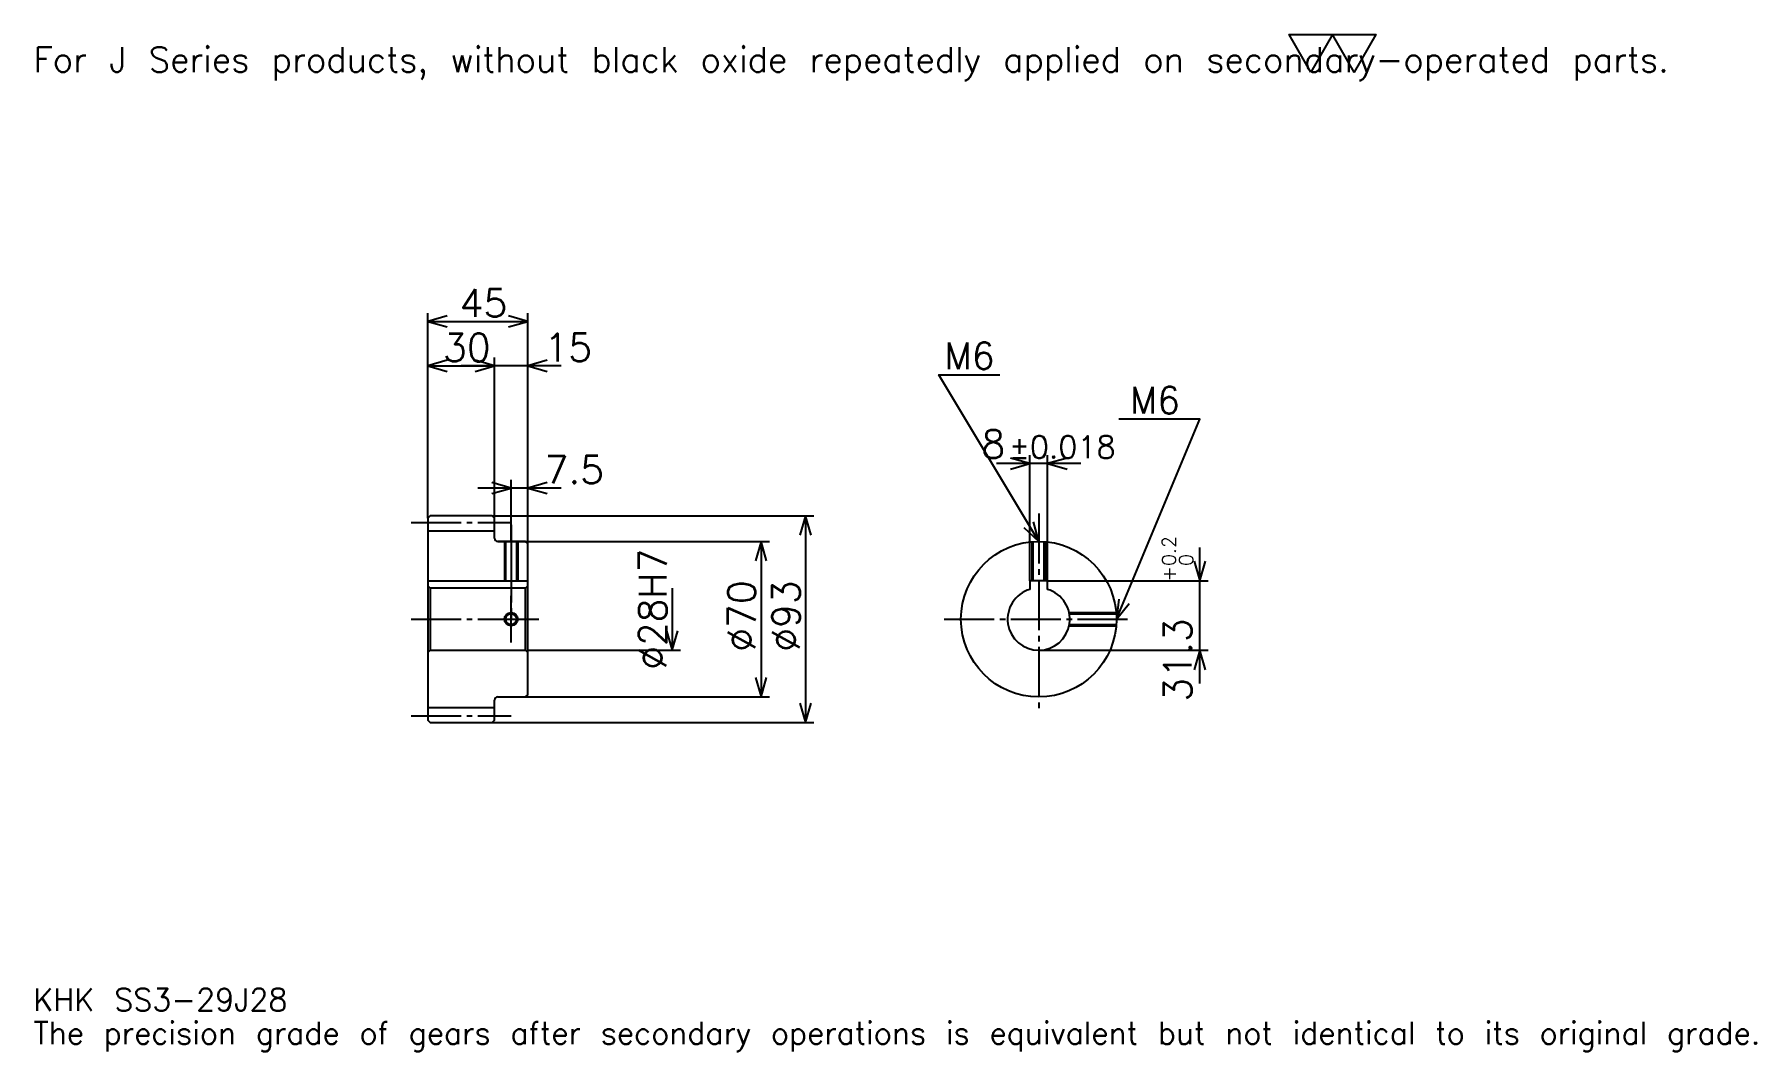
# Model space of a CAD drawing. Extents: x 25 to 801, y 9 to 467.
import ezdxf

# ---------------------------------------------------------------- set-up
doc = ezdxf.new("R2010")
doc.units = 0
doc.linetypes.add('DASHDOT', pattern=[30, 22.5, -2.5, 2.5, -2.5])
doc.layers.get('0').update_dxf_attribs({"linetype": 'CONTINUOUS'})
doc.layers.add('DASHDOT', color=6, linetype='DASHDOT')
doc.styles.add('KANJI', font='TXT', dxfattribs={"bigfont": 'BIGFONT'})

msp = doc.modelspace()

# ---------------------------------------------------------------- linework, layer by layer
at = {"color": 5}
for p, q in [((202.5, 250.25), (202.5, 341.5)), ((247.5, 250.25), (247.5, 341.5)), ((202.5, 337.75), (247.5, 337.75)), ((232.5, 250.25), (232.5, 321.5)), ((202.5, 317.75), (232.5, 317.75)), ((262.5, 317.75), (217.5, 317.75)), ((496.5, 273.75), (458.5, 273.75)), ((473.5, 221.050003), (473.5, 277.5)), ((481.5, 221.050003), (481.5, 277.5)), ((240, 250.25), (240, 266.5)), ((262.5, 262.75), (225, 262.75)), ((202.5, 249.25), (202.5, 250.25)), ((231.5, 250.25), (247.5, 250.25)), ((232.5, 249.25), (232.5, 250.25)), ((240, 238.75), (240, 250.25)), ((240, 238.75), (240, 250.25)), ((247.5, 250.25), (376.25, 250.25)), ((247.5, 237.75), (247.5, 250.25)), ((372.5, 250.25), (372.5, 157.25)), ((234, 238.75), (247.5, 238.75)), ((247.5, 238.75), (356.25, 238.75)), ((352.5, 238.75), (352.5, 168.75)), ((550, 174.75), (550, 236.050003)), ((312.5, 217.75), (312.5, 189.75)), ((481.5, 221.050003), (553.75, 221.050003)), ((247.5, 189.75), (316.25, 189.75)), ((477.5, 189.75), (553.75, 189.75)), ((234, 168.75), (247.5, 168.75)), ((247.5, 168.75), (356.25, 168.75)), ((231.5, 157.25), (247.5, 157.25)), ((247.5, 157.25), (376.25, 157.25))]:
    msp.add_line(p, q, dxfattribs=at)
at = {"color": 4}
for p, q in [((202.5, 243.5), (232.5, 243.5)), ((202.5, 221.050003), (247.5, 221.050003)), ((203.5, 217.75), (203.5, 189.75)), ((246.5, 217.75), (247.5, 218.75)), ((246.5, 189.75), (247.5, 188.75)), ((202.5, 164), (232.5, 164))]:
    msp.add_line(p, q, dxfattribs=at)
at = {"color": 7}
msp.add_lwpolyline([(600, 450), (590.25, 466.899994), (629.25, 466.899994), (619.5, 450), (609.75, 466.899994), (600, 450)], dxfattribs=at)
at = {"color": 5}
for points in [[(211.25, 340.25), (202.5, 337.75), (211.25, 335.25)], [(238.75, 335.25), (247.5, 337.75), (238.75, 340.25)], [(211.25, 320.25), (202.5, 317.75), (211.25, 315.25)], [(223.75, 315.25), (232.5, 317.75), (223.75, 320.25)], [(223.75, 315.25), (232.5, 317.75), (223.75, 320.25)], [(256.25, 320.25), (247.5, 317.75), (256.25, 315.25)], [(477.5, 238.75), (432.5, 313.75), (460, 313.75)], [(512.5, 203.75), (550, 293.75), (513.5, 293.75)], [(464.75, 271.25), (473.5, 273.75), (464.75, 276.25)], [(490.25, 276.25), (481.5, 273.75), (490.25, 271.25)], [(231.25, 260.25), (240, 262.75), (231.25, 265.25)], [(256.25, 265.25), (247.5, 262.75), (256.25, 260.25)], [(375, 241.5), (372.5, 250.25), (370, 241.5)], [(470.854431, 244.966827), (477.5, 238.75), (475.141907, 247.539307)], [(355, 230), (352.5, 238.75), (350, 230)], [(547.5, 229.800003), (550, 221.050003), (552.5, 229.800003)], [(513.557678, 212.788467), (512.5, 203.75), (518.173096, 210.865387)], [(310, 198.5), (312.5, 189.75), (315, 198.5)], [(552.5, 181), (550, 189.75), (547.5, 181)], [(350, 177.5), (352.5, 168.75), (355, 177.5)], [(370, 166), (372.5, 157.25), (375, 166)]]:
    msp.add_lwpolyline(points, dxfattribs=at)
at = {"color": 4}
for points in [[(232.5, 240.25), (232.5, 249.25), (231.5, 250.25), (203.5, 250.25), (202.5, 249.25), (202.5, 188.75)], [(234, 168.75), (246.5, 168.75), (247.5, 169.75), (247.5, 237.75), (246.5, 238.75), (234, 238.75)], [(237, 238.75), (237, 221.050003)], [(237.540009, 238.75), (237.540009, 221.050003)], [(242.459991, 238.75), (242.459991, 221.050003)], [(243, 238.75), (243, 221.050003)], [(474.5, 221.050003), (474.5, 238.621185)], [(475.040009, 221.050003), (475.040009, 238.663437)], [(479.959991, 221.050003), (479.959991, 238.663437)], [(480.5, 221.050003), (480.5, 238.621185)], [(202.5, 188.75), (203.5, 189.75), (246.5, 189.75), (246.5, 217.75), (203.5, 217.75), (202.5, 218.75)], [(481.5, 217.166412), (481.5, 221.050003), (473.5, 221.050003), (473.5, 217.166412)], [(491.174805, 206.75), (512.371216, 206.75)], [(491.282166, 206.210007), (512.413452, 206.210007)], [(491.174805, 200.75), (512.371216, 200.75)], [(491.282166, 201.289993), (512.413452, 201.289993)], [(202.5, 188.75), (202.5, 158.25), (203.5, 157.25), (231.5, 157.25), (232.5, 158.25), (232.5, 167.25)]]:
    msp.add_lwpolyline(points, dxfattribs=at)
for centre, radius in [((477.5, 203.75), 35), ((240, 203.75), 2.46)]:
    msp.add_circle(centre, radius, dxfattribs=at)
at = {"color": 7}
msp.add_circle((240, 203.75), 3, dxfattribs=at)
at = {"color": 4}
for centre, radius, start, end in [((234, 240.25), 1.5, 180, 270), ((477.5, 203.75), 14, 106.601549926, 73.398450074), ((234, 167.25), 1.5, 90, 180)]:
    msp.add_arc(centre, radius, start, end, dxfattribs=at)
at = {"layer": 'DASHDOT', "color": 7}
for p, q in [((477.5, 251.25), (477.5, 161.25)), ((195, 247.25), (240, 247.25)), ((240, 238.75), (240, 203.75)), ((195, 203.75), (255, 203.75)), ((435, 203.75), (520, 203.75)), ((195, 160.25), (240, 160.25))]:
    msp.add_line(p, q, dxfattribs=at)
for points in [[(240, 246.25), (240, 213.550003)], [(240, 193.25), (240, 214.25)], [(229.5, 203.75), (250.5, 203.75)]]:
    msp.add_lwpolyline(points, dxfattribs=at)

# ---------------------------------------------------------------- texts
at = {"color": 7, "style": 'KANJI'}
for s, height, p in [('For J Series products, without black oxide repeatedly applied on secondary-operated parts.', 11.25, (25, 450)), ('45', 12.5, (216.875, 339.75)), ('30', 12.5, (209.375, 319.75)), ('15', 12.5, (255, 319.75)), ('M6', 12, (435, 316.25)), ('M6', 12, (518.5, 296.25)), ('8', 12.5, (451.69751, 276.25)), ('%%p0.018', 10, (464.070984, 276.25)), ('7.5', 12.5, (255, 264.75)), ('KHK SS3-29J28', 10, (25, 27.5)), ('The precision grade of gears after secondary operations is equivalent but not identical to its original grade.', 10, (25, 12.5))]:
    msp.add_text(s, height=height, dxfattribs=at).set_placement(p)
for s, height, p in [('0.2', 6.25, (539.25, 227.732971)), ('%%c28H7', 12.5, (310, 180.9375)), ('+', 6.25, (539.25, 220.732971)), ('0', 6.25, (547, 227.732971)), ('%%c70', 12.5, (350, 189.0625)), ('%%c93', 12.5, (370, 189.0625)), ('31.3', 12.5, (546.25, 166.628021))]:
    msp.add_text(s, height=height, rotation=90, dxfattribs=at).set_placement(p)

doc.saveas('drawing.dxf')
